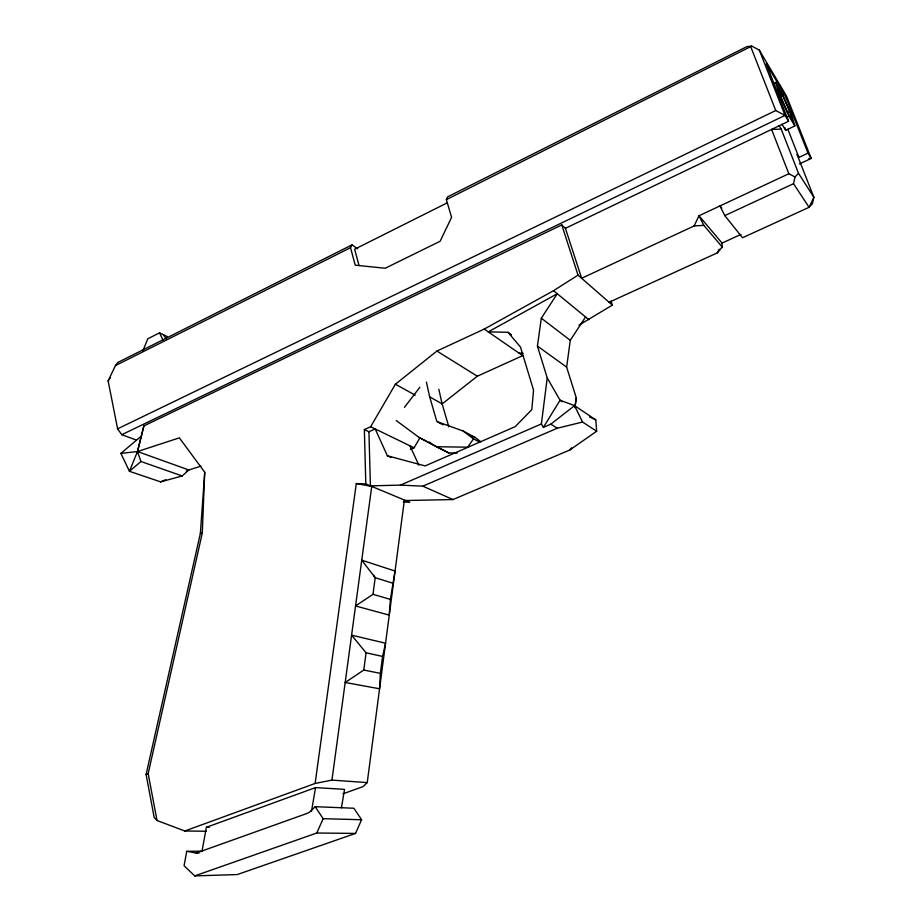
<?xml version="1.0" encoding="UTF-8"?>
<svg xmlns="http://www.w3.org/2000/svg" width="922" height="922" viewBox="0 0 922 922"><rect width="100%" height="100%" fill="white"/><g stroke="black" fill="none" stroke-linecap="round" stroke-linejoin="round"><path stroke-width="1.38" d="M206.274 831.241L184.792 830.999L157.017 820.511L148.165 773.604L202.287 533.054L204.73 472.225L179.364 437.858L137.482 451.538L120.886 453.382L129.437 471.303L160.647 481.872L182.153 475.959L188.826 469.978L200.984 466.14M380.348 673.36L379.576 688.769L345.185 682.499L363.787 670.04L380.348 673.36L382.572 656.441L385.557 643.222L351.593 635.166L366.08 652.799L382.572 656.441M157.017 820.511L154.181 817.434L146.091 774.457L200.362 533.458L204.73 472.225M392.542 583.107L375.196 577.702L361.747 560.173L395.054 571.052L390.398 599.392L389.257 615.124L355.546 605.961L372.984 594.321L375.196 577.702L373.641 575.27M575.028 407.651L576.25 397.774L566.638 367.106L570.28 340.322L585.574 316.949M405.599 500.519L452.979 499.551L569.808 449.994L596.672 431.242L595.785 419.856L574.556 405.634L550.849 424.143L543.381 427.382L541.387 423.959L547.23 377.939L537.422 346.073L541.318 318.182L557.245 293.749L488.257 331.874L507.976 332.289L511.456 334.755M342.869 793.865L363.072 786.604L367.233 782.594L404.389 500.024M363.787 670.04L366.08 652.799M315.128 783.458L331.955 780.116L371.739 486.413L356.295 483.566L315.128 783.458L184.792 830.999M574.89 407.144L576.25 397.774M341.44 807.81L344.54 789.37L315.555 787.595L206.39 827.288L201.93 851.663M311.509 811.199L315.555 787.595M186.751 851.283L184.077 865.735L194.715 875.9L237.277 874.552L355.512 833.43L361.597 819.739L353.841 808.237L315.22 806.692L309.124 812.478L305.977 813.815L196.19 853.069L186.751 851.283L202.367 851.167M721.765 208.165L719.99 205.929L724.796 215.621L742.533 237.738L809.078 207.312L793.519 183.697L795.006 176.955L798.498 173.301L781.199 129.103L779.136 125.807M182.153 475.959L140.985 461.507L129.437 471.303L137.482 451.538L143.867 425.906L561.775 224.933L565.417 228.322L581.644 278.283L694.116 225.948L703.832 225.36L722.226 247.027L717.374 252.847L609.085 302.266M140.985 461.507L137.482 451.538L143.867 425.906M142.945 350.717L147.797 338.777L159.552 332.854L167.285 336.553M357.759 248.813L352.008 244.883L350.533 247.684L355.212 265.179L385.223 268.244L440.151 241.241L451.596 217.338L446.363 199.625L447.447 196.962L746.843 46.642L751.707 46.1L759.313 50.111L786.581 96.234L811.222 158.423L799.489 163.92M194.715 875.9L316.788 833.004L323.149 818.69L315.22 806.692M694.116 225.948L698.991 215.748L788.829 173.762L795.006 176.955M717.374 252.847L719.125 249.182M136.387 440.071L121.785 434.688L117.601 428.834L108.128 380.855L115.434 365.596L117.774 362.496L352.008 244.883M403.248 501.971L409.794 502.271L365.815 483.946L364.351 429.583L370.656 426.725L395.4 384.232L436.89 351.052L484.223 329.085L553.523 290.695L578.036 275.136L612.346 305.124L578.947 325.132M410.44 449.429L414.082 447.815L419.787 438.042M543.381 427.382L560.046 400.24L547.23 377.939M479.509 442.064L473.528 438.86L467.696 447.193L436.313 446.709L419.095 437.443L396.183 420.501M108.128 380.855L110.467 377.709M404.447 407.363L419.833 387.252M569.808 449.994L571.663 447.838M446.363 199.625L751.707 46.1M120.886 453.382L140.847 436.486M442.03 404.02L477.331 376.199L522.682 355.662L484.223 329.085M115.434 365.596L350.533 247.684M447.481 202.736L354.636 249.217L359.004 265.467M773.339 83.533L775.633 82.404L781.637 92.511L791.134 114.005L794.856 125.934L785.682 130.313L781.937 124.274M781.821 95.485L784.368 94.251L787.814 102.146L808.006 153.133L811.222 158.423L808.848 158.411M780.266 96.51L782.536 95.415L789.681 111.585L792.459 120.517L788.033 113.176L780.761 96.695L778.041 87.867L782.536 95.415M117.601 428.834L775.748 110.536L785.025 115.388L788.598 121.266L565.417 228.322M787.411 112.68L789.681 111.585M121.785 434.688L785.025 115.388L759.313 50.111M786.65 117.301L788.967 116.184L794.856 125.934M798.498 173.301L813.872 197.285L809.078 207.312L812.409 203.727L813.872 197.285L797.011 154.377L798.913 157.408L808.006 153.133M724.796 215.621L793.519 183.697M722.226 247.027L722.053 243.085L740.965 234.419M364.351 429.583L368.927 431.773L375.208 428.937L387.355 455.779L391.182 457.543M368.927 431.773L370.425 485.871L400.402 485.11L541.387 423.959M400.402 485.11L422.795 486.171L557.245 428.234L582.566 422.046L596.672 431.242M160.647 481.872L165.776 479.705M186.267 471.061L188.826 469.978L137.482 451.538M146.091 774.457L148.165 773.604M200.362 533.458L202.287 533.054M781.199 129.103L771.599 129.426L788.829 173.762M196.19 853.069L198.933 853.046M316.788 833.004L355.512 833.43M206.39 827.288L209.259 827.334M436.313 446.709L448.737 452.933L457.197 453.071M323.149 818.69L361.597 819.739M519.017 353.126L523.108 353.241M356.295 483.566L365.815 483.946M331.955 780.116L367.233 782.594M387.355 455.779L425.123 465.921L515.214 426.644L531.821 409.622L533.55 390.144L520.481 347.064L507.976 332.289M372.984 594.321L390.398 599.392M480.915 441.822L475.187 437.512L463.109 431L436.855 421.538L429.687 396.886L426.413 382.111M471.303 436.106L475.187 437.512M422.795 486.171L452.979 499.551M589.527 416.905L595.785 419.856M370.656 426.725L414.082 447.815M419.095 437.443L448.737 452.933M438.088 422.195L443.044 424.835M395.4 384.232L415.269 395.181M429.687 396.886L442.099 403.824L448.83 426.782M436.89 351.052L477.331 376.199M550.849 424.143L557.245 428.234M562.27 401.715L560.046 400.24L574.556 405.634L582.566 422.046M537.422 346.073L566.638 367.106M429.433 442.087L431.703 443.77M463.109 431L473.528 438.86M541.318 318.182L570.28 340.322M553.523 290.695L588.951 319.715M722.053 243.085L698.991 215.748L703.832 225.36M163.24 334.617L166.283 338.87M784.368 94.251L766.263 63.687L788.598 121.266M159.552 332.854L163.206 340.552M409.933 445.81L418.876 465.207M788.967 116.184L779.24 94.159L775.633 82.404M787.849 129.253L798.913 157.408M750.819 46.93L775.748 110.536M611.032 301.125L612.346 305.124M561.775 224.933L578.036 275.136M784.887 127.662L785.682 130.313M438.826 389.257L442.099 403.824"/></g></svg>
